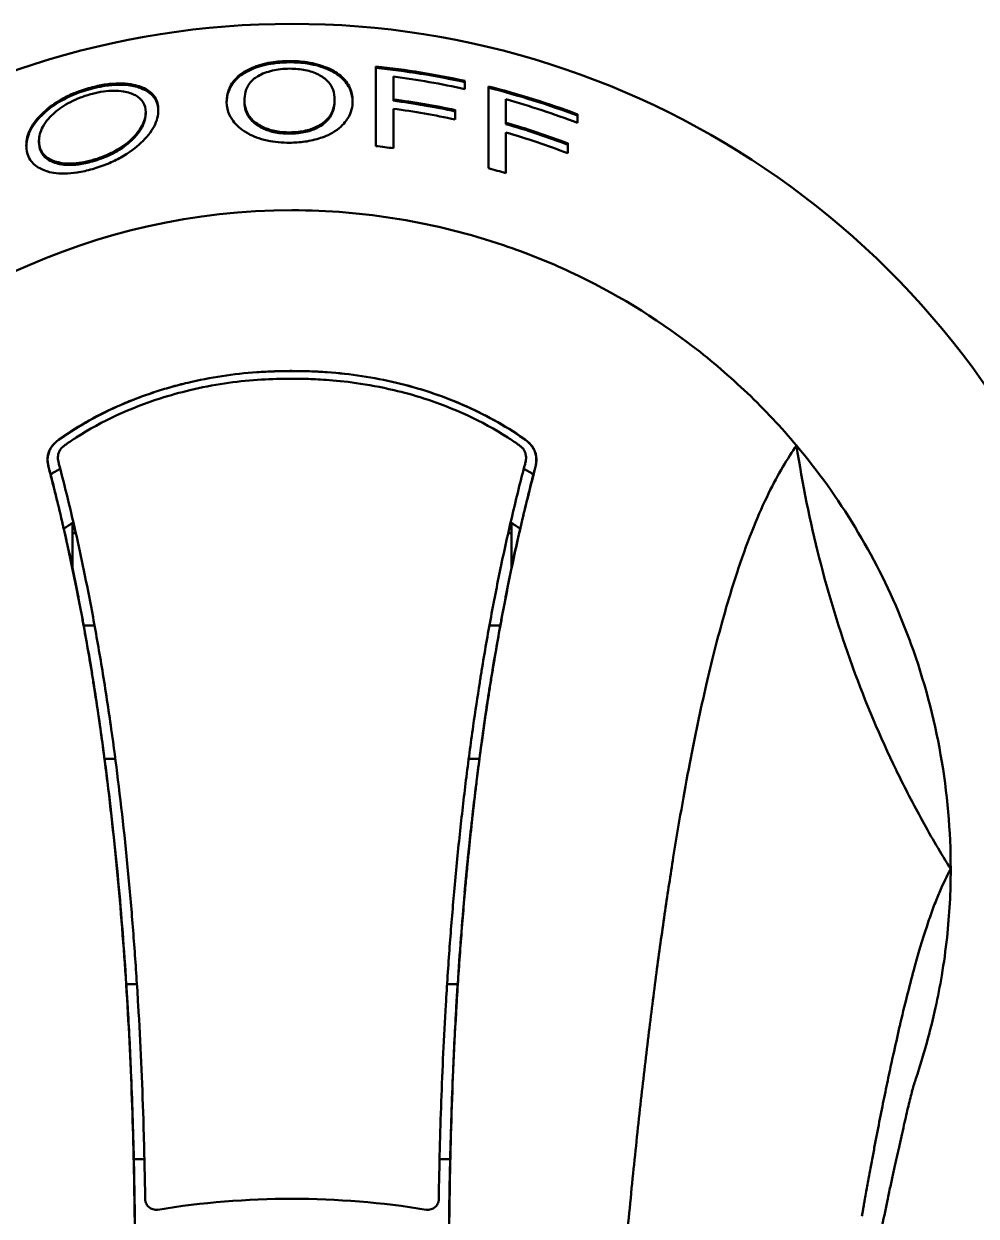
# Model space of a CAD drawing. Header units: feet. Extents: x -496 to 721, y -497 to 166.
# Drawn here: x 47.144 to 48.851, y -91.626 to -89.488 of the extents above; entities that cross this region are included whole.
import ezdxf

# ---------------------------------------------------------------- set-up
doc = ezdxf.new("R2010")
doc.units = ezdxf.units.FT
doc.header["$MEASUREMENT"] = 0
doc.layers.add('Visible (ANSI)', color=7, linetype='Continuous', lineweight=50)

# ---------------------------------------------------------------- blocks, each defined once
blk = doc.blocks.new('DS-SA11FRN')
at = {"layer": 'Visible (ANSI)'}
for p, q in [((-0.085, 1.3774), (-0.085, 1.3751)), ((0.0765, 1.3799), (0.0765, 1.3776)), ((0.1818, 1.3802), (0.1818, 1.3779)), ((-0.2623, 1.3571), (-0.2623, 1.3547)), ((0.3835, 1.3383), (0.3835, 1.3359)), ((-0.4536, 1.3057), (-0.4536, 1.3032)), ((-0.4383, 0.7361), (-0.4382, 0.7361)), ((-0.4382, 0.7361), (-0.4381, 0.736)), ((-0.4362, 0.7198), (-0.4359, 0.7199)), ((0.4362, 0.7198), (0.4359, 0.7198)), ((0.4362, 0.7198), (0.4362, 0.7198)), ((-0.3937, 0.6175), (-0.3937, 0.6023)), ((-0.3875, 0.6023), (-0.3937, 0.6023)), ((-0.3937, 0.6023), (-0.3937, 0.5404)), ((0.3937, 0.6023), (0.3875, 0.6023)), ((0.3937, 0.6023), (0.3937, 0.6175)), ((0.3937, 0.5404), (0.3937, 0.6023)), ((-0.3539, 0.437), (-0.3734, 0.437)), ((0.3734, 0.437), (0.3539, 0.437)), ((-0.3168, 0.198), (-0.336, 0.198)), ((0.336, 0.198), (0.3168, 0.198)), ((-0.297, -0.2057), (-0.278, -0.2057)), ((0.297, -0.2057), (0.278, -0.2057)), ((-0.2835, -0.5198), (-0.2645, -0.5198)), ((0.2835, -0.5198), (0.2645, -0.5198))]:
    blk.add_line(p, q, dxfattribs=at)
for centre, radius, start, end in [((0, 0), 1.5156, 309.5949, 230.4051), ((0, 0), 1.4469, 77.6272, 84.0293), ((0, 0), 1.4447, 77.608, 84.0202), ((0, 0), 1.4326, 77.5015, 82.7079), ((0, 0), 1.4469, 69.2898, 75.9133), ((0, 0), 1.4447, 69.2567, 75.8914), ((0, 0), 1.3921, 77.8611, 82.4949), ((0, 0), 1.3899, 77.8409, 82.4826), ((0, 0), 1.4326, 69.073, 74.473), ((0, 0), 1.3755, 77.7124, 82.4039), ((0, 0), 1.3921, 69.1984, 74.0103), ((0, 0), 1.3899, 69.1627, 73.9834), ((0, 0), 1.3755, 68.9356, 73.8122), ((0, 0), 1.3053, 81.9924, 83.3789), ((0, 0), 1.3053, 72.9148, 74.3481), ((0.0004, 0.0002), 1.1813, 90.0181, 139.9953), ((0, 0), 0.8297, 120.0603, 121.4373), ((0, 0), 0.8297, 58.5617, 59.9402), ((0, 0), 0.735, 122.2242, 123.8207), ((0, 0), 0.735, 56.1773, 57.7779)]:
    blk.add_arc(centre, radius, start, end, dxfattribs=at)
for centre, major_axis, ratio, start_param, end_param in [((0.1818, -0.2086), (-0.0001, -1.843), 0.000018, 2.610704, 2.656134), ((0.31, -0.204), (0, -1.8188), 0.00001, 2.649043, 2.666377), ((0.2927, -0.2037), (-0.0001, -1.8216), 0.00002, 2.586502, 2.604438), ((0.5116, -0.191), (-0.0001, -1.7532), 0.000032, 2.630532, 2.648693), ((0.4942, -0.1891), (-0.0002, -1.7564), 0.000061, 2.565364, 2.584199), ((-0.0122, 0.1454), (0.7486, 0.0627), 0.99497, 1.555027, 1.722479), ((0, -0.0336), (0.9271, -0.0005), 0.999692, 1.571323, 1.639104), ((0.0001, -0.0319), (0.9254, 0.0025), 0.999723, 1.500089, 1.568146), ((0.0121, 0.1451), (0.7488, -0.0626), 0.994986, 1.418729, 1.586112), ((-0.0336, 0.2124), (0.6759, 0.1074), 0.989411, 1.732946, 1.824651), ((-0.0193, 0.1692), (0.7229, 0.0828), 0.993212, 1.733124, 1.776549), ((-0.0219, 0.2089), (-0.7069, -0.0595), 0.962635, 4.910692, 4.955209), ((-0.0154, 0.1837), (-0.7305, -0.0485), 0.968366, 4.884912, 4.927815), ((-0.0135, 0.148), (0.7454, 0.0682), 0.994765, 1.713941, 1.755807), ((-1.1029, -0.4189), (-0.0085, 2.0484), 0.394099, 5.293218, 5.300268), ((1.0711, -0.4349), (-0.0345, -2.0795), 0.376697, 4.129943, 4.136847), ((-0.3639, 0.632), (0.0781, -0.0259), 0.293676, 4.419713, 4.46138), ((0.3639, 0.632), (0.0781, 0.0259), 0.293659, 4.963231, 5.005275), ((-3.9533, -0.2262), (2.3038, 2.829), 0.994982, 5.605443, 5.60549), ((-4.2793, -0.2946), (2.5436, 3.0637), 0.994983, 5.590433, 5.614475), ((4.2913, -0.2973), (-2.5514, 3.0732), 0.994983, 0.668723, 0.692639), ((3.7858, -0.1888), (-2.1777, 2.71), 0.994982, 0.684585, 0.684677), ((-4.6684, -0.3696), (2.8343, 3.3378), 0.994984, 5.599575, 5.601803), ((-4.6672, -0.3694), (2.8359, 3.3314), 0.996495, 5.581645, 5.601561), ((4.6552, -0.3667), (-2.828, 3.3219), 0.996495, 0.68171, 0.701594), ((4.6564, -0.3669), (-2.8264, 3.3283), 0.994984, 0.681449, 0.683695), ((0.2938, 0.0585), (0.1991, -1.0041), 0.860911, 1.344352, 1.747876), ((-5.3267, -0.4734), (3.337, 3.7813), 0.996497, 5.567452, 5.598252), ((4.927, -0.4127), (-3.0347, 3.5081), 0.996495, 0.693553, 0.70409), ((5.3736, -0.4794), (-3.3749, 3.8111), 0.996497, 0.693107, 0.714094), ((-5.3254, -0.4732), (3.3554, 3.7577), 0.998384, 5.565919, 5.574207), ((5.3724, -0.4792), (-3.3934, 3.7873), 0.998384, 0.707335, 0.715518), ((5.699, -0.5208), (-3.6443, 4.0046), 0.998384, 0.707706, 0.716922), ((6.0367, -0.5602), (-3.8874, 4.2432), 0.998385, 0.713604, 0.717946), ((1.1137, -0.5937), (0.0084, 2.341), 0.354103, 1.267956, 1.279049), ((6.0564, -0.5626), (-3.9098, 4.2497), 0.998385, 0.715814, 0.72008), ((1.1682, -0.6136), (-0.0016, 2.4093), 0.366564, 1.277488, 1.28808), ((6.1129, -0.5686), (-3.9572, 4.2833), 0.998385, 0.718011, 0.722236), ((1.2233, -0.6345), (-0.011, 2.4849), 0.37758, 1.286698, 1.296943), ((6.401, -0.5986), (-4.1631, 4.4877), 0.998385, 0.72018, 0.724285), ((1.2597, -0.6621), (-0.0111, 2.5873), 0.377232, 1.296983, 1.307001), ((6.3648, -0.5948), (-4.1519, 4.4483), 0.998385, 0.721253, 0.729558), ((6.8652, -0.6382), (-4.5416, 4.7714), 0.998386, 0.720126, 0.745109), ((6.8651, -0.6382), (-4.5459, 4.7668), 0.998511, 0.744094, 0.749973), ((-0.5709, -1.0286), (-0.0537, -1.669), 0.170609, 1.801299, 1.886018), ((0.5828, -1.0831), (0.0641, -1.7192), 0.171485, 4.37218, 4.455016), ((0, -1.2601), (1.0048, 0), 0.666147, 1.329274, 1.812318)]:
    blk.add_ellipse(centre, major_axis=major_axis, ratio=ratio, start_param=start_param, end_param=end_param, dxfattribs=at)
for points, knots in [([(-0.1172, 1.3752), (-0.1172, 1.3828), (-0.1161, 1.3904), (-0.1107, 1.405), (-0.1063, 1.412), (-0.0908, 1.4273), (-0.0801, 1.4329), (-0.0617, 1.4409), (-0.0504, 1.4442), (-0.027, 1.4481), (-0.0156, 1.4489), (-0.0042, 1.4489)], [0, 0, 0, 0, 0.1120552, 0.1120552, 0.2226073, 0.2226073, 0.3718292, 0.3718292, 0.5487572, 0.5487572, 0.7026557, 0.7026557, 0.7026557, 0.7026557]), ([(-0.1172, 1.3742), (-0.117, 1.3871), (-0.1136, 1.4002), (-0.0966, 1.4204), (-0.0878, 1.4262), (-0.0706, 1.4354), (-0.0599, 1.4393), (-0.0412, 1.4436), (-0.0344, 1.4447), (-0.0198, 1.4463), (-0.012, 1.4467), (-0.0042, 1.4467)], [0.0062566, 0.0062566, 0.0062566, 0.0062566, 0.1969597, 0.1969597, 0.3374721, 0.3374721, 0.5008911, 0.5008911, 0.587138, 0.587138, 0.6825502, 0.6825502, 0.6825502, 0.6825502]), ([(-0.004, 1.4353), (-0.0095, 1.4353), (-0.0151, 1.435), (-0.0256, 1.4338), (-0.0305, 1.4329), (-0.045, 1.4295), (-0.0534, 1.4261), (-0.064, 1.4203), (-0.0708, 1.4163), (-0.0828, 1.3995), (-0.085, 1.3885), (-0.085, 1.3774)], [-0.9205245, -0.9205245, -0.9205245, -0.9205245, -0.7615967, -0.7615967, -0.6130963, -0.6130963, -0.3045778, -0.3045778, -0.1652923, -0.1652923, 0, 0, 0, 0]), ([(-0.0042, 1.4489), (0.0064, 1.449), (0.0167, 1.4483), (0.0406, 1.4447), (0.0515, 1.4414), (0.0707, 1.434), (0.0797, 1.4288), (0.0948, 1.4162), (0.1004, 1.4086), (0.1073, 1.3934), (0.1087, 1.3855), (0.1087, 1.3775)], [0, 0, 0, 0, 0.0801671, 0.0801671, 0.1901615, 0.1901615, 0.339005, 0.339005, 0.5045042, 0.5045042, 0.670312, 0.670312, 0.670312, 0.670312]), ([(-0.0042, 1.4467), (0.0067, 1.4468), (0.0174, 1.446), (0.0427, 1.4421), (0.0542, 1.4383), (0.0731, 1.4305), (0.0818, 1.4252), (0.0959, 1.4125), (0.101, 1.4053), (0.1072, 1.3909), (0.1086, 1.3837), (0.1087, 1.3764)], [0, 0, 0, 0, 0.082869, 0.082869, 0.2021111, 0.2021111, 0.3610624, 0.3610624, 0.5297258, 0.5297258, 0.6895261, 0.6895261, 0.6895261, 0.6895261]), ([(0.0765, 1.3799), (0.0765, 1.3857), (0.0757, 1.3915), (0.0709, 1.4047), (0.0668, 1.4098), (0.0596, 1.4173), (0.0543, 1.4212), (0.0404, 1.4282), (0.0322, 1.4309), (0.015, 1.4345), (0.0057, 1.4353), (-0.004, 1.4353)], [-0.2900487, -0.2900487, -0.2900487, -0.2900487, -0.2550042, -0.2550042, -0.2074045, -0.2074045, -0.1422767, -0.1422767, -0.0733975, -0.0733975, 0, 0, 0, 0]), ([(0.1505, 1.2966), (0.1505, 1.3267), (0.1505, 1.3556), (0.1505, 1.4025), (0.1505, 1.4214), (0.1505, 1.439)], [-9.166318, -9.166318, -9.166318, -9.166318, -8.7963276, -8.7963276, -8.5210218, -8.5210218, -8.5210218, -8.5210218]), ([(-0.4763, 1.2976), (-0.4763, 1.3073), (-0.474, 1.3173), (-0.4636, 1.3376), (-0.4558, 1.3474), (-0.437, 1.3648), (-0.4252, 1.3739), (-0.4021, 1.3863), (-0.3942, 1.3899), (-0.3768, 1.3966), (-0.3675, 1.3996), (-0.3579, 1.402)], [0, 0, 0, 0, 0.1388107, 0.1388107, 0.2748452, 0.2748452, 0.3867538, 0.3867538, 0.4397214, 0.4397214, 0.4973571, 0.4973571, 0.4973571, 0.4973571]), ([(-0.4762, 1.2963), (-0.476, 1.3068), (-0.4732, 1.3175), (-0.4586, 1.3432), (-0.4463, 1.3543), (-0.4287, 1.3688), (-0.4174, 1.3762), (-0.39, 1.3899), (-0.3744, 1.3955), (-0.3579, 1.3998)], [0.0057781, 0.0057781, 0.0057781, 0.0057781, 0.1535337, 0.1535337, 0.3538981, 0.3538981, 0.6046188, 0.6046188, 0.881305, 0.881305, 0.881305, 0.881305]), ([(-0.3579, 1.3902), (-0.3651, 1.3884), (-0.3722, 1.3861), (-0.3855, 1.3811), (-0.3916, 1.3784), (-0.4083, 1.3697), (-0.4177, 1.3632), (-0.4328, 1.3501), (-0.441, 1.3416), (-0.4515, 1.3225), (-0.4536, 1.314), (-0.4536, 1.3057)], [-0.5949602, -0.5949602, -0.5949602, -0.5949602, -0.5040789, -0.5040789, -0.4202191, -0.4202191, -0.2598152, -0.2598152, -0.1185674, -0.1185674, 0, 0, 0, 0]), ([(-0.3579, 1.402), (-0.3495, 1.4042), (-0.3411, 1.4059), (-0.3248, 1.4082), (-0.317, 1.4088), (-0.3022, 1.4089), (-0.2953, 1.4084), (-0.278, 1.4055), (-0.269, 1.4024), (-0.2548, 1.3947), (-0.2494, 1.3897), (-0.2414, 1.3772), (-0.2397, 1.3694), (-0.2397, 1.3613)], [0, 0, 0, 0, 0.0657793, 0.0657793, 0.1274653, 0.1274653, 0.1879918, 0.1879918, 0.2895678, 0.2895678, 0.4000427, 0.4000427, 0.533622, 0.533622, 0.533622, 0.533622]), ([(-0.3579, 1.3998), (-0.3516, 1.4014), (-0.3453, 1.4027), (-0.3306, 1.4053), (-0.3224, 1.4062), (-0.3071, 1.4067), (-0.3002, 1.4065), (-0.2838, 1.4046), (-0.2761, 1.4023), (-0.2617, 1.3968), (-0.255, 1.3925), (-0.2428, 1.3795), (-0.2399, 1.3701), (-0.2397, 1.3601)], [0, 0, 0, 0, 0.0491599, 0.0491599, 0.1144268, 0.1144268, 0.1731358, 0.1731358, 0.2618637, 0.2618637, 0.3918889, 0.3918889, 0.586505, 0.586505, 0.586505, 0.586505]), ([(-0.2623, 1.3571), (-0.2623, 1.3637), (-0.2638, 1.37), (-0.2703, 1.3802), (-0.2747, 1.3843), (-0.2862, 1.3905), (-0.2935, 1.3931), (-0.3076, 1.3954), (-0.3132, 1.3958), (-0.3254, 1.3957), (-0.3317, 1.3952), (-0.3447, 1.3933), (-0.3513, 1.3919), (-0.3579, 1.3902)], [-0.4360379, -0.4360379, -0.4360379, -0.4360379, -0.3258376, -0.3258376, -0.2342315, -0.2342315, -0.1512067, -0.1512067, -0.1019888, -0.1019888, -0.0514477, -0.0514477, 0, 0, 0, 0]), ([(0.3522, 1.2569), (0.3522, 1.3028), (0.3522, 1.347), (0.3522, 1.3921), (0.3522, 1.3978), (0.3522, 1.4034)], [-9.0235263, -9.0235263, -9.0235263, -9.0235263, -8.451819, -8.451819, -8.3669342, -8.3669342, -8.3669342, -8.3669342]), ([(-0.0042, 1.3025), (-0.0109, 1.3025), (-0.0177, 1.3027), (-0.0312, 1.304), (-0.0378, 1.305), (-0.0592, 1.3097), (-0.0703, 1.3145), (-0.0889, 1.3243), (-0.0973, 1.3313), (-0.109, 1.3459), (-0.1172, 1.3582), (-0.1172, 1.3752)], [0, 0, 0, 0, 0.0517276, 0.0517276, 0.104744, 0.104744, 0.2280951, 0.2280951, 0.4159503, 0.4159503, 0.5847227, 0.5847227, 0.5847227, 0.5847227]), ([(-0.085, 1.3774), (-0.085, 1.3718), (-0.0842, 1.3662), (-0.0803, 1.3553), (-0.0773, 1.3501), (-0.066, 1.3379), (-0.0579, 1.3333), (-0.0448, 1.3272), (-0.037, 1.3247), (-0.0204, 1.3217), (-0.0124, 1.3211), (-0.0043, 1.3211)], [-0.281588, -0.281588, -0.281588, -0.281588, -0.2379535, -0.2379535, -0.1954244, -0.1954244, -0.1333963, -0.1333963, -0.061823, -0.061823, 0, 0, 0, 0]), ([(-0.085, 1.3751), (-0.085, 1.3698), (-0.0843, 1.3644), (-0.0808, 1.354), (-0.078, 1.3489), (-0.0684, 1.3377), (-0.0617, 1.3333), (-0.049, 1.3264), (-0.0413, 1.3235), (-0.0283, 1.3206), (-0.0239, 1.3199), (-0.0144, 1.319), (-0.0094, 1.3187), (-0.0043, 1.3188)], [-0.3104484, -0.3104484, -0.3104484, -0.3104484, -0.2604991, -0.2604991, -0.2118811, -0.2118811, -0.1464066, -0.1464066, -0.073673, -0.073673, -0.0383322, -0.0383322, 0, 0, 0, 0]), ([(-0.0043, 1.3211), (0.0008, 1.3212), (0.0059, 1.3214), (0.0156, 1.3225), (0.0201, 1.3232), (0.0332, 1.3262), (0.0407, 1.3292), (0.0526, 1.3357), (0.0595, 1.3401), (0.0695, 1.3521), (0.0723, 1.3575), (0.0758, 1.3686), (0.0765, 1.3743), (0.0765, 1.3799)], [-0.5530064, -0.5530064, -0.5530064, -0.5530064, -0.4787317, -0.4787317, -0.4104312, -0.4104312, -0.2731137, -0.2731137, -0.1633742, -0.1633742, -0.0832919, -0.0832919, 0, 0, 0, 0]), ([(-0.0043, 1.3188), (0.0044, 1.3188), (0.0129, 1.3195), (0.0299, 1.3229), (0.0376, 1.3255), (0.0507, 1.332), (0.0582, 1.3366), (0.069, 1.3489), (0.072, 1.3545), (0.0757, 1.3659), (0.0765, 1.3718), (0.0765, 1.3776)], [-0.5197257, -0.5197257, -0.5197257, -0.5197257, -0.4046875, -0.4046875, -0.2817276, -0.2817276, -0.1687061, -0.1687061, -0.0859959, -0.0859959, 0, 0, 0, 0]), ([(0.1087, 1.3775), (0.1087, 1.3671), (0.1062, 1.3567), (0.0964, 1.3404), (0.0904, 1.3329), (0.0702, 1.3178), (0.0587, 1.3135), (0.0424, 1.3081), (0.0329, 1.3059), (0.014, 1.3031), (0.005, 1.3025), (-0.0042, 1.3025)], [0, 0, 0, 0, 0.1540194, 0.1540194, 0.2473925, 0.2473925, 0.3537368, 0.3537368, 0.4795685, 0.4795685, 0.5899688, 0.5899688, 0.5899688, 0.5899688]), ([(-0.2397, 1.3613), (-0.2397, 1.3518), (-0.242, 1.3418), (-0.2526, 1.3217), (-0.2605, 1.3119), (-0.2796, 1.294), (-0.2914, 1.2847), (-0.3141, 1.272), (-0.3219, 1.2682), (-0.3391, 1.2611), (-0.3484, 1.258), (-0.3579, 1.2553)], [0, 0, 0, 0, 0.1397204, 0.1397204, 0.2759887, 0.2759887, 0.3923845, 0.3923845, 0.4484435, 0.4484435, 0.5092835, 0.5092835, 0.5092835, 0.5092835]), ([(-0.3579, 1.2714), (-0.3504, 1.2735), (-0.3431, 1.276), (-0.3296, 1.2815), (-0.3234, 1.2844), (-0.3047, 1.2946), (-0.2955, 1.3019), (-0.2801, 1.3159), (-0.2734, 1.324), (-0.2643, 1.3409), (-0.2623, 1.3491), (-0.2623, 1.3571)], [-0.3965717, -0.3965717, -0.3965717, -0.3965717, -0.3542615, -0.3542615, -0.3152213, -0.3152213, -0.230155, -0.230155, -0.1164584, -0.1164584, 0, 0, 0, 0]), ([(-0.3579, 1.2689), (-0.3467, 1.2721), (-0.3361, 1.276), (-0.3169, 1.2851), (-0.3087, 1.29), (-0.2924, 1.3018), (-0.2829, 1.3102), (-0.2712, 1.3254), (-0.2679, 1.3313), (-0.2634, 1.3431), (-0.2623, 1.349), (-0.2623, 1.3547)], [-0.5138028, -0.5138028, -0.5138028, -0.5138028, -0.3976308, -0.3976308, -0.2917988, -0.2917988, -0.1637056, -0.1637056, -0.0834926, -0.0834926, 0, 0, 0, 0]), ([(-0.4536, 1.3057), (-0.4536, 1.2979), (-0.4518, 1.2904), (-0.4437, 1.2793), (-0.439, 1.2753), (-0.4293, 1.2705), (-0.4226, 1.2676), (-0.4074, 1.2653), (-0.4021, 1.2649), (-0.3903, 1.2652), (-0.384, 1.2658), (-0.371, 1.268), (-0.3644, 1.2696), (-0.3579, 1.2714)], [-0.6630906, -0.6630906, -0.6630906, -0.6630906, -0.4182532, -0.4182532, -0.2424907, -0.2424907, -0.1487857, -0.1487857, -0.1020383, -0.1020383, -0.0515274, -0.0515274, 0, 0, 0, 0]), ([(-0.3579, 1.2553), (-0.367, 1.2527), (-0.3762, 1.2505), (-0.393, 1.2479), (-0.4004, 1.2472), (-0.4146, 1.247), (-0.4211, 1.2475), (-0.4375, 1.2502), (-0.4459, 1.2533), (-0.4598, 1.2609), (-0.4653, 1.2659), (-0.4743, 1.2795), (-0.4763, 1.2884), (-0.4763, 1.2976)], [0, 0, 0, 0, 0.0719443, 0.0719443, 0.1321667, 0.1321667, 0.1893425, 0.1893425, 0.2861139, 0.2861139, 0.3987701, 0.3987701, 0.5487354, 0.5487354, 0.5487354, 0.5487354]), ([(-0.4536, 1.3032), (-0.4536, 1.2978), (-0.4527, 1.2924), (-0.4482, 1.2822), (-0.4446, 1.2775), (-0.4321, 1.2685), (-0.4236, 1.2657), (-0.4116, 1.2632), (-0.4062, 1.2626), (-0.3947, 1.2625), (-0.3889, 1.2628), (-0.3746, 1.2647), (-0.3662, 1.2666), (-0.3579, 1.2689)], [-0.3307564, -0.3307564, -0.3307564, -0.3307564, -0.2815416, -0.2815416, -0.2295757, -0.2295757, -0.1619563, -0.1619563, -0.1131066, -0.1131066, -0.065558, -0.065558, 0, 0, 0, 0]), ([(0, 1.1815), (0.1286, 1.1815), (0.2575, 1.1599), (0.4202, 1.1049), (0.4602, 1.0889), (0.577, 1.0344), (0.6507, 0.9896), (0.7529, 0.9111), (0.7855, 0.8831), (0.8476, 0.8238), (0.8769, 0.7924), (0.9045, 0.7596)], [0.000007, 0.000007, 0.000007, 0.000007, 0.979604, 0.979604, 1.307374, 1.307374, 1.960978, 1.960978, 2.287788, 2.287788, 2.61464, 2.61464, 2.61464, 2.61464]), ([(-0.0628, 0.8911), (-0.0838, 0.8897), (-0.1047, 0.8874), (-0.1254, 0.8843), (-0.1461, 0.8811), (-0.1667, 0.8771), (-0.187, 0.8722)], [0.0000022, 0.0000022, 0.0000022, 0.0000022, 0.1601612, 0.1601612, 0.1601612, 0.3196799, 0.3196799, 0.3196799, 0.3196799]), ([(0, 0.8933), (-0.0105, 0.8933), (-0.021, 0.8931), (-0.0315, 0.8927), (-0.0419, 0.8924), (-0.0524, 0.8919), (-0.0628, 0.8911)], [0, 0, 0, 0, 0.0799239, 0.0799239, 0.0799239, 0.1596217, 0.1596217, 0.1596217, 0.1596217]), ([(-0.0616, 0.8774), (-0.0434, 0.8786), (-0.0255, 0.8793), (-0.0081, 0.8794), (0.0034, 0.8795), (0.0148, 0.8794), (0.0258, 0.8791), (0.0367, 0.8788), (0.0472, 0.8783), (0.0614, 0.8774)], [0.9636258, 0.9636258, 0.9636258, 0.9636258, 1.1219634, 1.1219634, 1.1219634, 1.2275218, 1.2275218, 1.2275218, 1.3330802, 1.3330802, 1.3330802, 1.3330802]), ([(0, 0.8933), (0.0052, 0.8933), (0.0105, 0.8932), (0.0157, 0.8931), (0.021, 0.8931), (0.0262, 0.8929), (0.0314, 0.8927), (0.0367, 0.8926), (0.0419, 0.8923), (0.0472, 0.8921), (0.0524, 0.8918), (0.0577, 0.8915), (0.063, 0.8911)], [0, 0, 0, 0, 0.25, 0.25, 0.25, 0.5, 0.5, 0.5, 0.75, 0.75, 0.75, 1, 1, 1, 1]), ([(0.1871, 0.8722), (0.1668, 0.8771), (0.1462, 0.8811), (0.1254, 0.8843), (0.1047, 0.8874), (0.0839, 0.8897), (0.063, 0.8911)], [-0.3196338, -0.3196338, -0.3196338, -0.3196338, -0.1597491, -0.1597491, -0.1597491, -0.0000051, -0.0000051, -0.0000051, -0.0000051]), ([(-0.4051, 0.7618), (-0.3991, 0.766), (-0.3931, 0.77), (-0.3405, 0.8039), (-0.2896, 0.8271), (-0.2185, 0.8498), (-0.2006, 0.8547), (-0.183, 0.8589)], [0, 0, 0, 0, 0.056398, 0.056398, 0.4831552, 0.4831552, 0.6256594, 0.6256594, 0.6256594, 0.6256594]), ([(-0.2475, 0.8551), (-0.2575, 0.8519), (-0.2673, 0.8484), (-0.2869, 0.8409), (-0.2966, 0.837), (-0.3062, 0.8329)], [0.0000021, 0.0000021, 0.0000021, 0.0000021, 0.0799355, 0.0799355, 0.1598688, 0.1598688, 0.1598688, 0.1598688]), ([(0.1829, 0.8589), (0.2, 0.8549), (0.2181, 0.8499), (0.2897, 0.8271), (0.3405, 0.8039), (0.3931, 0.77), (0.3991, 0.766), (0.4051, 0.7618)], [1.5594135, 1.5594135, 1.5594135, 1.5594135, 1.6390156, 1.6390156, 1.8719186, 1.8719186, 1.9027019, 1.9027019, 1.9027019, 1.9027019]), ([(0.1871, 0.8722), (0.2275, 0.8625), (0.2676, 0.8495), (0.3443, 0.8162), (0.381, 0.796), (0.4151, 0.7721)], [0.0000051, 0.0000051, 0.0000051, 0.0000051, 0.3162792, 0.3162792, 0.6326176, 0.6326176, 0.6326176, 0.6326176]), ([(0.1871, 0.8722), (0.2277, 0.8626), (0.2679, 0.8494), (0.3447, 0.8161), (0.3812, 0.796), (0.4152, 0.7722)], [0.0000076, 0.0000076, 0.0000076, 0.0000076, 0.3176062, 0.3176062, 0.6352623, 0.6352623, 0.6352623, 0.6352623]), ([(-0.3062, 0.8329), (-0.3259, 0.8243), (-0.3451, 0.8149), (-0.3638, 0.8044), (-0.3816, 0.7945), (-0.3987, 0.7838), (-0.4152, 0.7722)], [0.0000003, 0.0000003, 0.0000003, 0.0000003, 0.1644814, 0.1644814, 0.1644814, 0.3203313, 0.3203313, 0.3203313, 0.3203313]), ([(-0.4151, 0.7721), (-0.3981, 0.784), (-0.3805, 0.795), (-0.3623, 0.8051), (-0.344, 0.8153), (-0.3253, 0.8245), (-0.3061, 0.8328)], [-0.3180021, -0.3180021, -0.3180021, -0.3180021, -0.159226, -0.159226, -0.159226, -0.0000491, -0.0000491, -0.0000491, -0.0000491]), ([(-0.4152, 0.7722), (-0.4179, 0.7704), (-0.4205, 0.7684), (-0.4229, 0.7663), (-0.4252, 0.7643), (-0.4273, 0.7623), (-0.4291, 0.76)], [0.00010358, 0.00010358, 0.00010358, 0.00010358, 0.02528157, 0.02528157, 0.02528157, 0.04906936, 0.04906936, 0.04906936, 0.04906936]), ([(-0.4289, 0.7599), (-0.427, 0.7622), (-0.4249, 0.7644), (-0.4225, 0.7664), (-0.4202, 0.7684), (-0.4177, 0.7703), (-0.4151, 0.7721)], [-0.04793104, -0.04793104, -0.04793104, -0.04793104, -0.02419597, -0.02419597, -0.02419597, -0.00051526, -0.00051526, -0.00051526, -0.00051526]), ([(0.4151, 0.7721), (0.4177, 0.7703), (0.4202, 0.7684), (0.4225, 0.7664), (0.4248, 0.7644), (0.4269, 0.7623), (0.4288, 0.76)], [-0.04709453, -0.04709453, -0.04709453, -0.04709453, -0.02331166, -0.02331166, -0.02331166, -0.00009809, -0.00009809, -0.00009809, -0.00009809]), ([(0.429, 0.7601), (0.4272, 0.7624), (0.4251, 0.7644), (0.4229, 0.7663), (0.4205, 0.7684), (0.4179, 0.7704), (0.4152, 0.7722)], [-0.04839455, -0.04839455, -0.04839455, -0.04839455, -0.02503535, -0.02503535, -0.02503535, 0, 0, 0, 0]), ([(-0.4291, 0.76), (-0.4312, 0.7574), (-0.433, 0.7545), (-0.4343, 0.7517), (-0.4355, 0.7493), (-0.4364, 0.7469), (-0.437, 0.7444)], [0, 0, 0, 0, 0.02793923, 0.02793923, 0.02793923, 0.0514159, 0.0514159, 0.0514159, 0.0514159]), ([(-0.4368, 0.7443), (-0.4361, 0.7471), (-0.435, 0.7499), (-0.4324, 0.7551), (-0.4308, 0.7576), (-0.429, 0.7599)], [0.00000204, 0.00000204, 0.00000204, 0.00000204, 0.02415652, 0.02415652, 0.04723021, 0.04723021, 0.04723021, 0.04723021]), ([(-0.4189, 0.7443), (-0.4187, 0.7452), (-0.4184, 0.7461), (-0.4177, 0.7479), (-0.4174, 0.7488), (-0.417, 0.7497)], [0, 0, 0, 0, 0.00879058, 0.00879058, 0.01724631, 0.01724631, 0.01724631, 0.01724631]), ([(-0.417, 0.7497), (-0.4164, 0.7507), (-0.4158, 0.7518), (-0.4144, 0.7538), (-0.4131, 0.7555), (-0.4105, 0.7577)], [0, 0, 0, 0, 0.01064644, 0.01064644, 0.02096819, 0.02096819, 0.02096819, 0.02096819]), ([(-0.4105, 0.7577), (-0.4097, 0.7584), (-0.4088, 0.7591), (-0.407, 0.7604), (-0.4061, 0.7611), (-0.4051, 0.7618)], [0, 0, 0, 0, 0.00839897, 0.00839897, 0.01747667, 0.01747667, 0.01747667, 0.01747667]), ([(0.4051, 0.7618), (0.4061, 0.7611), (0.4071, 0.7604), (0.4089, 0.759), (0.4097, 0.7584), (0.4105, 0.7577)], [0, 0, 0, 0, 0.00944045, 0.00944045, 0.01727605, 0.01727605, 0.01727605, 0.01727605]), ([(0.4105, 0.7577), (0.4116, 0.7568), (0.4128, 0.7556), (0.4142, 0.7541), (0.4151, 0.7529), (0.4157, 0.752)], [0.02104115, 0.02104115, 0.02104115, 0.02104115, 0.03681091, 0.04356939, 0.05258068, 0.05258068, 0.05258068, 0.05258068]), ([(0.4169, 0.7497), (0.4177, 0.7481), (0.4184, 0.7462), (0.4193, 0.7425), (0.4196, 0.7407), (0.4196, 0.7389)], [0, 0, 0, 0, 0.01492735, 0.01492735, 0.02946699, 0.02946699, 0.02946699, 0.02946699]), ([(0.4288, 0.76), (0.4307, 0.7577), (0.4323, 0.7553), (0.4349, 0.7501), (0.436, 0.7474), (0.4367, 0.7446)], [0.00000267, 0.00000267, 0.00000267, 0.00000267, 0.02304093, 0.02304093, 0.0467966, 0.0467966, 0.0467966, 0.0467966]), ([(0.429, 0.7601), (0.4309, 0.7578), (0.4324, 0.7554), (0.4337, 0.7529), (0.4351, 0.7502), (0.4362, 0.7474), (0.4369, 0.7447)], [0.00000649, 0.00000649, 0.00000649, 0.00000649, 0.02445707, 0.02445707, 0.02445707, 0.05115261, 0.05115261, 0.05115261, 0.05115261]), ([(0.7729, 0.4497), (0.7819, 0.4816), (0.791, 0.5114), (0.8001, 0.5387), (0.8093, 0.5661), (0.8185, 0.5911), (0.8277, 0.6137), (0.8366, 0.6358), (0.8455, 0.6557), (0.8543, 0.6736), (0.8629, 0.6912), (0.8714, 0.707), (0.8799, 0.7213), (0.8882, 0.7355), (0.8966, 0.7484), (0.9045, 0.7596)], [0.0000008, 0.0000008, 0.0000008, 0.0000008, 0.2048677, 0.2048677, 0.2048677, 0.4101698, 0.4101698, 0.4101698, 0.610219, 0.610219, 0.610219, 0.8067918, 0.8067918, 0.8067918, 0.9999915, 0.9999915, 0.9999915, 0.9999915]), ([(1.1097, 0.4041), (1.1038, 0.4203), (1.0976, 0.4363), (1.0911, 0.4521), (1.0449, 0.5635), (0.9818, 0.6674), (0.9045, 0.7596)], [-1.047557, -1.047557, -1.047557, -1.047557, -0.917241, -0.917241, -0.917241, -0.000556, -0.000556, -0.000556, -0.000556]), ([(-0.4362, 0.7198), (-0.4363, 0.7204), (-0.4365, 0.721), (-0.4366, 0.7215), (-0.4369, 0.7227), (-0.4371, 0.7239), (-0.4374, 0.7251), (-0.4377, 0.7269), (-0.438, 0.7287), (-0.4382, 0.7305), (-0.4383, 0.7317), (-0.4383, 0.7329), (-0.4383, 0.7342), (-0.4384, 0.7348), (-0.4383, 0.7354), (-0.4383, 0.7361)], [0, 0, 0, 0, 0.110863, 0.110863, 0.110863, 0.333147, 0.333147, 0.333147, 0.666574, 0.666574, 0.666574, 0.888858, 0.888858, 0.888858, 1, 1, 1, 1]), ([(-0.437, 0.7444), (-0.4374, 0.743), (-0.4377, 0.7417), (-0.4379, 0.7403), (-0.4382, 0.7389), (-0.4383, 0.7375), (-0.4383, 0.7361)], [0, 0, 0, 0, 0.01337331, 0.01337331, 0.01337331, 0.02723997, 0.02723997, 0.02723997, 0.02723997]), ([(-0.4381, 0.736), (-0.438, 0.7374), (-0.4379, 0.7388), (-0.4375, 0.7416), (-0.4372, 0.743), (-0.4368, 0.7443)], [-0.02392302, -0.02392302, -0.02392302, -0.02392302, -0.0119429, -0.0119429, -0.00013105, -0.00013105, -0.00013105, -0.00013105]), ([(-0.4359, 0.7199), (-0.4361, 0.7205), (-0.4362, 0.721), (-0.4363, 0.7216), (-0.4366, 0.7228), (-0.4369, 0.724), (-0.4371, 0.7251), (-0.4373, 0.7261), (-0.4374, 0.727), (-0.4376, 0.7279), (-0.4377, 0.7288), (-0.4378, 0.7297), (-0.4379, 0.7305), (-0.438, 0.7317), (-0.4381, 0.733), (-0.4381, 0.7342), (-0.4381, 0.7348), (-0.4381, 0.7354), (-0.4381, 0.736)], [-0.04861649, -0.04861649, -0.04861649, -0.04861649, -0.0433969, -0.0433969, -0.0433969, -0.03247148, -0.03247148, -0.03247148, -0.02405798, -0.02405798, -0.02405798, -0.01623461, -0.01623461, -0.01623461, -0.00540016, -0.00540016, -0.00540016, -0.00006337, -0.00006337, -0.00006337, -0.00006337]), ([(-0.4178, 0.7265), (-0.4184, 0.7286), (-0.4188, 0.7308), (-0.4195, 0.7348), (-0.4197, 0.7368), (-0.4196, 0.7388)], [0, 0, 0, 0, 0.02191402, 0.02191402, 0.04140514, 0.04140514, 0.04140514, 0.04140514]), ([(0.4192, 0.733), (0.4191, 0.7319), (0.4189, 0.7309), (0.4184, 0.7287), (0.4181, 0.7276), (0.4178, 0.7265)], [0, 0, 0, 0, 0.01072268, 0.01072268, 0.02239158, 0.02239158, 0.02239158, 0.02239158]), ([(0.4196, 0.7389), (0.4197, 0.7378), (0.4196, 0.7367), (0.4195, 0.7348), (0.4194, 0.7339), (0.4192, 0.733)], [0, 0, 0, 0, 0.01058794, 0.01058794, 0.0198064, 0.0198064, 0.0198064, 0.0198064]), ([(0.4376, 0.728), (0.4374, 0.7266), (0.4372, 0.7254), (0.4366, 0.7226), (0.4362, 0.7213), (0.4359, 0.7198)], [0.0000022, 0.0000022, 0.0000022, 0.0000022, 0.01208764, 0.01208764, 0.02440566, 0.02440566, 0.02440566, 0.02440566]), ([(0.4362, 0.7198), (0.4365, 0.7212), (0.4369, 0.7225), (0.4372, 0.7239), (0.4373, 0.7246), (0.4375, 0.7253), (0.4376, 0.7261), (0.4377, 0.7267), (0.4378, 0.7273), (0.4378, 0.728)], [-0.02835145, -0.02835145, -0.02835145, -0.02835145, -0.01397696, -0.01397696, -0.01397696, -0.0065156, -0.0065156, -0.0065156, -0.00000087, -0.00000087, -0.00000087, -0.00000087]), ([(0.4367, 0.7446), (0.4375, 0.7418), (0.4378, 0.7388), (0.438, 0.7333), (0.4379, 0.7306), (0.4376, 0.728)], [-0.04755804, -0.04755804, -0.04755804, -0.04755804, -0.02300469, -0.02300469, -0.00001811, -0.00001811, -0.00001811, -0.00001811]), ([(0.4369, 0.7447), (0.4377, 0.7419), (0.438, 0.739), (0.4382, 0.7348), (0.4382, 0.7334), (0.4381, 0.7307), (0.438, 0.7293), (0.4378, 0.728)], [0, 0, 0, 0, 0.02723355, 0.02723355, 0.0411001, 0.0411001, 0.05472528, 0.05472528, 0.05472528, 0.05472528]), ([(-0.4362, 0.7198), (-0.4335, 0.7095), (-0.4308, 0.6991), (-0.4281, 0.6884), (-0.4253, 0.6777), (-0.4226, 0.6668), (-0.4199, 0.6557), (-0.4184, 0.6494), (-0.4168, 0.6429), (-0.4153, 0.6364), (-0.4141, 0.6315), (-0.4129, 0.6266), (-0.4118, 0.6216), (-0.4093, 0.6109), (-0.4068, 0.6), (-0.4043, 0.5889), (-0.4041, 0.588), (-0.4039, 0.587), (-0.4037, 0.586)], [0, 0, 0, 0, 0.2499999, 0.2499999, 0.2499999, 0.4999997, 0.4999997, 0.4999997, 0.6427711, 0.6427711, 0.6427711, 0.7499996, 0.7499996, 0.7499996, 0.9799111, 0.9799111, 0.9799111, 0.9999995, 0.9999995, 0.9999995, 0.9999995]), ([(-0.3567, 0.4519), (-0.3614, 0.4773), (-0.3662, 0.5021), (-0.376, 0.5501), (-0.381, 0.5732), (-0.3912, 0.6191), (-0.3965, 0.6418), (-0.4072, 0.6854), (-0.4125, 0.7063), (-0.4178, 0.7265)], [0, 0, 0, 0, 0.2205242, 0.2205242, 0.433084, 0.433084, 0.6525192, 0.6525192, 0.8656111, 0.8656111, 0.8656111, 0.8656111]), ([(0.4178, 0.7265), (0.4104, 0.6985), (0.4031, 0.6693), (0.3888, 0.6088), (0.3818, 0.5776), (0.3751, 0.5455)], [0, 0, 0, 0, 0.2950822, 0.2950822, 0.5882159, 0.5882159, 0.5882159, 0.5882159]), ([(0.3938, 0.5401), (0.3972, 0.5566), (0.4007, 0.5729), (0.4043, 0.5889), (0.4078, 0.6043), (0.4113, 0.6195), (0.4148, 0.6344), (0.415, 0.6351), (0.4151, 0.6357), (0.4153, 0.6364), (0.4222, 0.6653), (0.4292, 0.6931), (0.4362, 0.7198)], [0.0000216, 0.0000216, 0.0000216, 0.0000216, 0.1509734, 0.1509734, 0.1509734, 0.2962596, 0.2962596, 0.2962596, 0.3027336, 0.3027336, 0.3027336, 0.5844664, 0.5844664, 0.5844664, 0.5844664]), ([(-0.4037, 0.586), (-0.402, 0.5785), (-0.4004, 0.571), (-0.3987, 0.5634), (-0.3971, 0.5557), (-0.3954, 0.548), (-0.3938, 0.5402)], [-0.1415263, -0.1415263, -0.1415263, -0.1415263, -0.0712093, -0.0712093, -0.0712093, -0.0001714, -0.0001714, -0.0001714, -0.0001714]), ([(-0.3938, 0.5402), (-0.3906, 0.5252), (-0.3875, 0.51), (-0.3845, 0.4946), (-0.3844, 0.4942), (-0.3843, 0.4938), (-0.3843, 0.4934), (-0.3812, 0.4779), (-0.3782, 0.4623), (-0.3753, 0.4466)], [-0.2780704, -0.2780704, -0.2780704, -0.2780704, -0.1410908, -0.1410908, -0.1410908, -0.1373674, -0.1373674, -0.1373674, -0.0000343, -0.0000343, -0.0000343, -0.0000343]), ([(0.3751, 0.5455), (0.3688, 0.5153), (0.3627, 0.4844), (0.3509, 0.421), (0.3453, 0.3887), (0.3399, 0.3558)], [0, 0, 0, 0, 0.2752804, 0.2752804, 0.5518992, 0.5518992, 0.5518992, 0.5518992]), ([(0.3753, 0.4466), (0.3782, 0.4624), (0.3812, 0.478), (0.3843, 0.4934), (0.3843, 0.4935), (0.3843, 0.4937), (0.3843, 0.4938), (0.3874, 0.5094), (0.3906, 0.5248), (0.3938, 0.5401)], [0.0000028, 0.0000028, 0.0000028, 0.0000028, 0.1372044, 0.1372044, 0.1372044, 0.1384974, 0.1384974, 0.1384974, 0.277446, 0.277446, 0.277446, 0.277446]), ([(-0.34, 0.3562), (-0.3426, 0.3724), (-0.3453, 0.3885), (-0.3509, 0.4204), (-0.3538, 0.4363), (-0.3567, 0.4519)], [0, 0, 0, 0, 0.136565, 0.136565, 0.2730702, 0.2730702, 0.2730702, 0.2730702]), ([(0.6836, 0.0217), (0.6929, 0.0797), (0.7028, 0.1362), (0.7132, 0.1903), (0.7226, 0.2391), (0.7324, 0.286), (0.7426, 0.3303), (0.752, 0.3711), (0.7618, 0.4096), (0.7717, 0.4454), (0.7721, 0.4468), (0.7725, 0.4483), (0.7729, 0.4497)], [0.0000045, 0.0000045, 0.0000045, 0.0000045, 0.3613486, 0.3613486, 0.3613486, 0.6877676, 0.6877676, 0.6877676, 0.9878682, 0.9878682, 0.9878682, 0.9999996, 0.9999996, 0.9999996, 0.9999996]), ([(-0.3753, 0.4466), (-0.3725, 0.4313), (-0.3697, 0.4159), (-0.367, 0.4003), (-0.3642, 0.3842), (-0.3614, 0.3678), (-0.3587, 0.3514)], [-0.27168, -0.27168, -0.27168, -0.27168, -0.1385538, -0.1385538, -0.1385538, -0.000035, -0.000035, -0.000035, -0.000035]), ([(0.3588, 0.3517), (0.3614, 0.3678), (0.3641, 0.3837), (0.3668, 0.3995), (0.3696, 0.4154), (0.3724, 0.4311), (0.3753, 0.4466)], [0, 0, 0, 0, 0.1352272, 0.1352272, 0.1352272, 0.2707829, 0.2707829, 0.2707829, 0.2707829]), ([(1.0041, 0.3656), (1.0046, 0.3643), (1.0051, 0.3629), (1.0056, 0.3615), (1.0284, 0.2991), (1.0541, 0.238), (1.0831, 0.1781), (1.0834, 0.1775), (1.0837, 0.1768), (1.084, 0.1762), (1.0986, 0.146), (1.114, 0.1163), (1.1302, 0.0869), (1.1463, 0.0576), (1.1632, 0.0286), (1.1809, 0)], [0.000001, 0.000001, 0.000001, 0.000001, 0.011158, 0.011158, 0.011158, 0.517385, 0.517385, 0.517385, 0.522948, 0.522948, 0.522948, 0.778382, 0.778382, 0.778382, 1.034237, 1.034237, 1.034237, 1.034237]), ([(-0.3309, 0.1566), (-0.3351, 0.1908), (-0.3396, 0.2246), (-0.3444, 0.2581), (-0.3477, 0.2808), (-0.3511, 0.3034), (-0.3546, 0.3258), (-0.356, 0.3343), (-0.3573, 0.3429), (-0.3587, 0.3514)], [0, 0, 0, 0, 0.2747138, 0.2747138, 0.2747138, 0.4616706, 0.4616706, 0.4616706, 0.5332653, 0.5332653, 0.5332653, 0.5332653]), ([(-0.312, 0.1605), (-0.3157, 0.1909), (-0.3197, 0.2211), (-0.329, 0.2865), (-0.3343, 0.3216), (-0.34, 0.3562)], [0.0000001, 0.0000001, 0.0000001, 0.0000001, 0.2444375, 0.2444375, 0.5350871, 0.5350871, 0.5350871, 0.5350871]), ([(0.3399, 0.3558), (0.3393, 0.3522), (0.3387, 0.3487), (0.3376, 0.3415), (0.337, 0.3379), (0.3365, 0.3343)], [0, 0, 0, 0, 0.03003042, 0.03003042, 0.06006076, 0.06006076, 0.06006076, 0.06006076]), ([(0.3512, 0.3036), (0.3524, 0.3117), (0.3537, 0.3198), (0.3562, 0.3358), (0.3575, 0.3438), (0.3588, 0.3517)], [0.000001, 0.000001, 0.000001, 0.000001, 0.0674256, 0.0674256, 0.1342642, 0.1342642, 0.1342642, 0.1342642]), ([(0.3309, 0.1568), (0.334, 0.1818), (0.3373, 0.2066), (0.3407, 0.2312), (0.344, 0.2555), (0.3475, 0.2797), (0.3512, 0.3036)], [0.000002, 0.000002, 0.000002, 0.000002, 0.2011406, 0.2011406, 0.2011406, 0.399592, 0.399592, 0.399592, 0.399592]), ([(0.3248, 0.2569), (0.3225, 0.2409), (0.3203, 0.2249), (0.316, 0.1925), (0.3139, 0.1763), (0.3119, 0.1599)], [0.2735365, 0.2735365, 0.2735365, 0.2735365, 0.4045321, 0.4045321, 0.5359822, 0.5359822, 0.5359822, 0.5359822]), ([(-0.2949, -0.2449), (-0.2989, -0.177), (-0.3039, -0.1091), (-0.3158, 0.0249), (-0.3229, 0.0914), (-0.3309, 0.1566)], [-1.050257, -1.050257, -1.050257, -1.050257, -0.525122, -0.525122, -0.000002, -0.000002, -0.000002, -0.000002]), ([(-0.297, -0.2057), (-0.3009, -0.144), (-0.3057, -0.0824), (-0.317, 0.0384), (-0.3234, 0.0976), (-0.3307, 0.1566)], [-0.9400792, -0.9400792, -0.9400792, -0.9400792, -0.4612247, -0.4612247, -0.0000486, -0.0000486, -0.0000486, -0.0000486]), ([(-0.2632, -0.591), (-0.2639, -0.5438), (-0.265, -0.4963), (-0.2665, -0.4487), (-0.2686, -0.3802), (-0.2717, -0.3115), (-0.2757, -0.2433), (-0.2777, -0.2092), (-0.28, -0.1752), (-0.2824, -0.1414), (-0.2849, -0.1074), (-0.2877, -0.0737), (-0.2907, -0.0402), (-0.2968, 0.028), (-0.3038, 0.0947), (-0.312, 0.1605)], [0.164057, 0.164057, 0.164057, 0.164057, 0.522579, 0.522579, 0.522579, 1.038569, 1.038569, 1.038569, 1.296782, 1.296782, 1.296782, 1.556625, 1.556625, 1.556625, 2.085811, 2.085811, 2.085811, 2.085811]), ([(0.3119, 0.1599), (0.308, 0.1279), (0.3042, 0.0956), (0.2972, 0.0289), (0.2938, -0.0056), (0.2878, -0.0729), (0.2851, -0.1058), (0.2801, -0.1734), (0.2778, -0.2082), (0.2757, -0.243)], [0, 0, 0, 0, 0.257735, 0.257735, 0.529179, 0.529179, 0.786112, 0.786112, 1.055886, 1.055886, 1.055886, 1.055886]), ([(0.325, 0.1073), (0.326, 0.1156), (0.327, 0.1239), (0.3289, 0.1404), (0.3299, 0.1486), (0.3309, 0.1568)], [0.0000061, 0.0000061, 0.0000061, 0.0000061, 0.0664633, 0.0664633, 0.1322793, 0.1322793, 0.1322793, 0.1322793]), ([(0.5818, -0.8692), (0.5827, -0.859), (0.5835, -0.8488), (0.5887, -0.7879), (0.5931, -0.7373), (0.6022, -0.6396), (0.6068, -0.5924), (0.6161, -0.5014), (0.6207, -0.4575), (0.6302, -0.3728), (0.6349, -0.3321), (0.6445, -0.2536), (0.6493, -0.2159), (0.659, -0.1434), (0.6639, -0.1086), (0.6737, -0.0419), (0.6786, -0.0098), (0.6836, 0.0217)], [0, 0, 0, 0, 0.033023, 0.033023, 0.197194, 0.197194, 0.35189, 0.35189, 0.497531, 0.497531, 0.634676, 0.634676, 0.76376, 0.76376, 0.88535, 0.88535, 1, 1, 1, 1]), ([(0.3099, -0.0419), (0.3104, -0.0363), (0.3109, -0.0307), (0.3114, -0.0251), (0.3119, -0.0195), (0.3124, -0.0139), (0.313, -0.0083), (0.3135, -0.0027), (0.314, 0.0029), (0.3146, 0.0085)], [0.0000002, 0.0000002, 0.0000002, 0.0000002, 0.3333335, 0.3333335, 0.3333335, 0.6666667, 0.6666667, 0.6666667, 1, 1, 1, 1]), ([(1.1809, 0), (1.1809, -0.0401), (1.1788, -0.0809), (1.1743, -0.1223), (1.1718, -0.1447), (1.1687, -0.1674), (1.1649, -0.1901), (1.1617, -0.2093), (1.1579, -0.2285), (1.1537, -0.2478), (1.1444, -0.29), (1.1327, -0.3325), (1.1186, -0.375)], [0.0000035, 0.0000035, 0.0000035, 0.0000035, 0.3333333, 0.3333333, 0.3333333, 0.514385, 0.514385, 0.514385, 0.6666667, 0.6666667, 0.6666667, 0.9999593, 0.9999593, 0.9999593, 0.9999593]), ([(1.1407, -0.0945), (1.1441, -0.0843), (1.1475, -0.0747), (1.1542, -0.057), (1.1574, -0.0489), (1.1675, -0.0251), (1.1742, -0.0115), (1.1809, 0)], [-0.6175875, -0.6175875, -0.6175875, -0.6175875, -0.465327, -0.465327, -0.3171273, -0.3171273, 0, 0, 0, 0]), ([(0.295, -0.2444), (0.2969, -0.2105), (0.2992, -0.1766), (0.3042, -0.1091), (0.3069, -0.0754), (0.3099, -0.0419)], [0.0000013, 0.0000013, 0.0000013, 0.0000013, 0.2624465, 0.2624465, 0.5249038, 0.5249038, 0.5249038, 0.5249038]), ([(1.091, -0.2747), (1.0999, -0.237), (1.1083, -0.2042), (1.1162, -0.1754), (1.1166, -0.1741), (1.1169, -0.1728), (1.1173, -0.1715), (1.1255, -0.1417), (1.1333, -0.1164), (1.1407, -0.0945)], [0, 0, 0, 0, 0.478292, 0.478292, 0.478292, 0.500136, 0.500136, 0.500136, 1, 1, 1, 1]), ([(-0.297, -0.2057), (-0.2962, -0.2176), (-0.2955, -0.2295), (-0.2947, -0.2426), (-0.2946, -0.2437), (-0.2946, -0.2448)], [-0.1011667, -0.1011667, -0.1011667, -0.1011667, -0.0087828, -0.0087828, -0.0000212, -0.0000212, -0.0000212, -0.0000212]), ([(-0.2949, -0.2449), (-0.2909, -0.3133), (-0.2879, -0.3823), (-0.2836, -0.519), (-0.2823, -0.5877), (-0.2818, -0.6563)], [0.000043, 0.000043, 0.000043, 0.000043, 0.529132, 0.529132, 1.054676, 1.054676, 1.054676, 1.054676]), ([(-0.2945, -0.2448), (-0.2922, -0.2844), (-0.2903, -0.3235), (-0.2864, -0.4144), (-0.2847, -0.4672), (-0.2835, -0.5198)], [-0.7032345, -0.7032345, -0.7032345, -0.7032345, -0.4071911, -0.4071911, -0.000001, -0.000001, -0.000001, -0.000001]), ([(0.2757, -0.243), (0.2723, -0.3005), (0.2696, -0.3585), (0.2665, -0.4449), (0.2657, -0.4735), (0.2642, -0.5317), (0.2636, -0.5614), (0.2632, -0.591)], [0, 0, 0, 0, 0.44528, 0.44528, 0.6647633, 0.6647633, 0.8918524, 0.8918524, 0.8918524, 0.8918524]), ([(0.295, -0.2444), (0.2909, -0.3124), (0.2879, -0.3812), (0.2836, -0.5183), (0.2823, -0.5874), (0.2818, -0.6563)], [0.000001, 0.000001, 0.000001, 0.000001, 0.52682, 0.52682, 1.053752, 1.053752, 1.053752, 1.053752]), ([(0.2835, -0.5198), (0.2847, -0.4671), (0.2864, -0.4142), (0.2903, -0.3232), (0.2921, -0.2872), (0.2946, -0.2443)], [-0.7905298, -0.7905298, -0.7905298, -0.7905298, -0.3324688, -0.3324688, -0.0000011, -0.0000011, -0.0000011, -0.0000011]), ([(1.0217, -0.6219), (1.0219, -0.6207), (1.0221, -0.6195), (1.0223, -0.6184), (1.0225, -0.6172), (1.0227, -0.6161), (1.0229, -0.615), (1.0233, -0.6127), (1.0237, -0.6104), (1.0241, -0.6081), (1.0247, -0.6046), (1.0253, -0.6011), (1.0259, -0.5977), (1.0261, -0.5966), (1.0263, -0.5956), (1.0265, -0.5945), (1.0273, -0.5901), (1.0281, -0.5856), (1.0289, -0.5812), (1.0297, -0.5768), (1.0305, -0.5724), (1.0313, -0.5681), (1.0328, -0.5594), (1.0344, -0.5508), (1.0359, -0.5424), (1.0375, -0.5339), (1.039, -0.5256), (1.0406, -0.5175), (1.0421, -0.5093), (1.0436, -0.5012), (1.0451, -0.4933), (1.0466, -0.4854), (1.0481, -0.4776), (1.0496, -0.47), (1.0526, -0.4546), (1.0555, -0.4398), (1.0584, -0.4254), (1.0613, -0.4111), (1.0641, -0.3972), (1.0669, -0.3838), (1.0697, -0.3703), (1.0725, -0.3574), (1.0752, -0.3448), (1.0766, -0.3386), (1.0779, -0.3324), (1.0793, -0.3264), (1.083, -0.3097), (1.0866, -0.2939), (1.0901, -0.2788), (1.0904, -0.2774), (1.0907, -0.2761), (1.0911, -0.2747)], [0.0000029, 0.0000029, 0.0000029, 0.0000029, 0.00785, 0.00785, 0.00785, 0.0156889, 0.0156889, 0.0156889, 0.0313426, 0.0313426, 0.0313426, 0.0553676, 0.0553676, 0.0553676, 0.0626001, 0.0626001, 0.0626001, 0.0938477, 0.0938477, 0.0938477, 0.1250936, 0.1250936, 0.1250936, 0.1875808, 0.1875808, 0.1875808, 0.2500631, 0.2500631, 0.2500631, 0.312542, 0.312542, 0.312542, 0.3750189, 0.3750189, 0.3750189, 0.4999726, 0.4999726, 0.4999726, 0.6249356, 0.6249356, 0.6249356, 0.7499195, 0.7499195, 0.7499195, 0.8124229, 0.8124229, 0.8124229, 0.9843608, 0.9843608, 0.9843608, 1, 1, 1, 1]), ([(1.0877, -0.5011), (1.0912, -0.4856), (1.0943, -0.4716), (1.0971, -0.4589), (1.1, -0.4461), (1.1025, -0.4347), (1.105, -0.4244), (1.1074, -0.4141), (1.1098, -0.4049), (1.112, -0.3967), (1.1142, -0.3885), (1.1164, -0.3813), (1.1186, -0.375)], [0, 0, 0, 0, 0.2499979, 0.2499979, 0.2499979, 0.5000119, 0.5000119, 0.5000119, 0.7499994, 0.7499994, 0.7499994, 0.9999838, 0.9999838, 0.9999838, 0.9999838]), ([(1.0877, -0.5011), (1.0875, -0.5019), (1.0873, -0.5027), (1.0871, -0.5035), (1.0869, -0.5043), (1.0867, -0.5051), (1.0866, -0.5059), (1.0862, -0.5075), (1.0858, -0.5092), (1.0854, -0.5108), (1.0847, -0.5142), (1.0839, -0.5175), (1.0831, -0.521), (1.0824, -0.5244), (1.0816, -0.5279), (1.0808, -0.5315), (1.08, -0.5351), (1.0792, -0.5388), (1.0784, -0.5425), (1.0767, -0.5499), (1.0751, -0.5576), (1.0733, -0.5657), (1.0716, -0.5737), (1.0699, -0.582), (1.068, -0.5906), (1.0617, -0.6208), (1.0548, -0.6547), (1.0474, -0.6931), (1.0469, -0.6958), (1.0463, -0.6986), (1.0458, -0.7014), (1.0455, -0.7028), (1.0452, -0.7042), (1.045, -0.7056), (1.0448, -0.7063), (1.0447, -0.707), (1.0446, -0.7077), (1.0444, -0.7084), (1.0443, -0.7091), (1.0442, -0.7098)], [0, 0, 0, 0, 0.015625, 0.015625, 0.015625, 0.031247, 0.031247, 0.031247, 0.062491, 0.062491, 0.062491, 0.124984, 0.124984, 0.124984, 0.187482, 0.187482, 0.187482, 0.249983, 0.249983, 0.249983, 0.374991, 0.374991, 0.374991, 0.499999, 0.499999, 0.499999, 0.937504, 0.937504, 0.937504, 0.968753, 0.968753, 0.968753, 0.984378, 0.984378, 0.984378, 0.99219, 0.99219, 0.99219, 1, 1, 1, 1]), ([(-0.2403, -0.6101), (-0.2418, -0.6104), (-0.2434, -0.6105), (-0.2464, -0.6102), (-0.2479, -0.61), (-0.252, -0.6087), (-0.2543, -0.6074), (-0.2582, -0.6041), (-0.2597, -0.6021), (-0.2616, -0.5984), (-0.2622, -0.597), (-0.2629, -0.594), (-0.2632, -0.5925), (-0.2632, -0.591)], [-0.08162587, -0.08162587, -0.08162587, -0.08162587, -0.07163054, -0.07163054, -0.06165021, -0.06165021, -0.04345816, -0.04345816, -0.0234963, -0.0234963, -0.01175652, -0.01175652, 0, 0, 0, 0]), ([(0.2632, -0.591), (0.2632, -0.5925), (0.2629, -0.594), (0.2622, -0.597), (0.2616, -0.5984), (0.2598, -0.6021), (0.2582, -0.6041), (0.2543, -0.6073), (0.252, -0.6087), (0.2479, -0.6099), (0.2464, -0.6102), (0.2434, -0.6105), (0.2418, -0.6104), (0.2403, -0.6101)], [-0.09571812, -0.09571812, -0.09571812, -0.09571812, -0.08195235, -0.08195235, -0.06820614, -0.06820614, -0.04482403, -0.04482403, -0.02349509, -0.02349509, -0.01175637, -0.01175637, 0, 0, 0, 0])]:
    blk.add_open_spline(points, degree=3, knots=knots, dxfattribs=at)
for points in [[(0.3835, 1.3803), (0.3835, 1.3668), (0.3835, 1.3528), (0.3835, 1.3383)], [(0.1818, 1.3635), (0.1818, 1.3409), (0.1818, 1.3171), (0.1818, 1.2926)], [(0.3835, 1.321), (0.3835, 1.2974), (0.3835, 1.2727), (0.3835, 1.2477)], [(-0.183, 0.8589), (-0.1412, 0.8688), (-0.1005, 0.8747), (-0.0616, 0.8774)], [(0.0614, 0.8774), (0.0919, 0.8753), (0.1342, 0.8705), (0.1829, 0.8589)], [(0.4157, 0.752), (0.4159, 0.7516), (0.4161, 0.7513), (0.4163, 0.7509)], [(0.4163, 0.7509), (0.4165, 0.7505), (0.4167, 0.7501), (0.4169, 0.7497)], [(0.9045, 0.7596), (0.9045, 0.7596), (0.9045, 0.7596), (0.9045, 0.7596)], [(0.9045, 0.7596), (0.9256, 0.6223), (0.9588, 0.491), (1.0041, 0.3656)], [(-0.4196, 0.7388), (-0.4196, 0.7406), (-0.4194, 0.7424), (-0.4189, 0.7443)], [(-0.4091, 0.6106), (-0.4171, 0.6458), (-0.4251, 0.6783), (-0.4327, 0.7079)], [(0.4327, 0.7079), (0.4251, 0.6783), (0.4172, 0.6458), (0.4091, 0.6106)], [(0.8821, 0.7251), (0.8821, 0.7251), (0.8821, 0.7251), (0.8821, 0.7251)], [(-0.4035, 0.5861), (-0.4054, 0.5947), (-0.4073, 0.6029), (-0.4091, 0.6106)], [(0.4091, 0.6106), (0.4044, 0.5906), (0.3992, 0.5676), (0.3937, 0.5416)], [(-0.3937, 0.5416), (-0.3969, 0.5566), (-0.4002, 0.5715), (-0.4035, 0.5861)], [(0.3365, 0.3343), (0.3324, 0.3089), (0.3285, 0.283), (0.3248, 0.2569)], [(1.0571, -0.4322), (1.0571, -0.4321), (1.0571, -0.4321), (1.0571, -0.4321)]]:
    blk.add_open_spline(points, degree=3, dxfattribs=at)

msp = doc.modelspace()

# ---------------------------------------------------------------- block references
at = {"layer": 'Visible (ANSI)'}
msp.add_blockref('DS-SA11FRN', (47.6245, -91.0037), dxfattribs=at)

doc.saveas('drawing.dxf')
